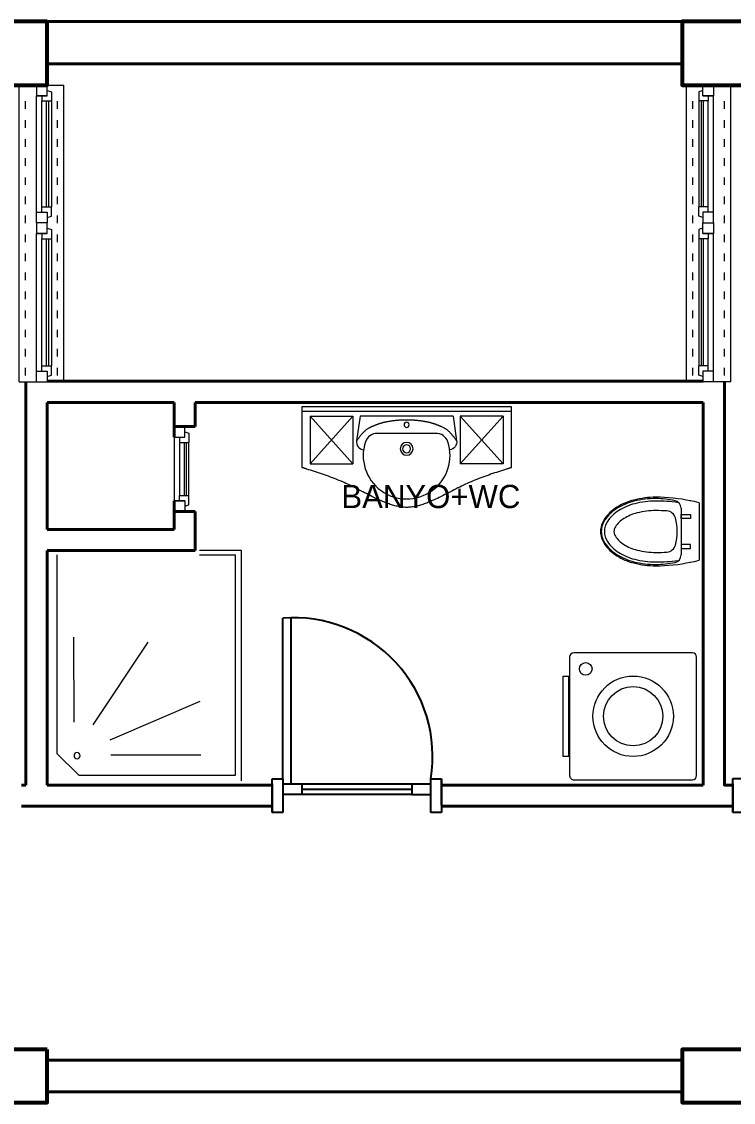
# Model space of a CAD drawing. Header units: millimetres. Extents: x 27 to 3754, y 31 to 1224.
# Drawn here: x 2448 to 2784, y 708 to 1219 of the extents above; entities that cross this region are included whole.
import ezdxf

# ---------------------------------------------------------------- set-up
doc = ezdxf.new("R2010")
doc.units = ezdxf.units.MM
doc.linetypes.add('ACAD_ISO03W100', pattern=[30, 12, -18])
for name, color, linetype, lineweight in [('cam', 130, 'Continuous', 5), ('duvar_40', 255, 'Continuous', 40), ('KOLON50', 70, 'Continuous', 53), ('S_KAPI_25', 144, 'Continuous', 25), ('TEF', 253, 'Continuous', 13), ('yazı', 255, 'Continuous', 20)]:
    doc.layers.add(name, color=color, linetype=linetype, lineweight=lineweight)
doc.layers.add('PENCERE', color=1, linetype='Continuous')
doc.styles.get("Standard").update_dxf_attribs({"font": 'EtrFont'})

# ---------------------------------------------------------------- blocks, each defined once
blk = doc.blocks.new('b35')
at = {"layer": 'duvar_40'}
for p, q in [((2529.728523, 968.809702), (2459.728523, 968.809702)), ((2459.728523, 968.809702), (2459.728523, 857.995389)), ((2459.728523, 864.422167), (2459.728523, 968.809702))]:
    blk.add_line(p, q, dxfattribs=at)
at = {"layer": 'TEF'}
for p, q in [((2464.320523, 966.809702), (2464.320523, 872.955389)), ((2531.728523, 968.969618), (2551.362067, 968.969618)), ((2531.728523, 966.809702), (2548.770067, 966.809702)), ((2548.770067, 862.587389), (2548.770067, 966.809702)), ((2551.362067, 968.969618), (2551.362067, 859.995389)), ((2472.445168, 887.691781), (2472.40702, 927.915759)), ((2481.430166, 886.478911), (2507.411122, 925.51574)), ((2489.574132, 879.428682), (2531.972455, 897.602032)), ((2464.320523, 872.955389), (2474.688523, 862.587389)), ((2489.885278, 872.339952), (2532.309832, 872.339952)), ((2474.688523, 862.587389), (2548.770067, 862.587389))]:
    blk.add_line(p, q, dxfattribs=at)
for start, end in [(90, 270), (270, 90)]:
    blk.add_arc((2473.89438, 871.829496), 1.458, start, end, dxfattribs=at)
blk = doc.blocks.new('b36')
at = {"layer": 'cam'}
for p, q in [((2459.481607, 1131.202351), (2459.481607, 1181.309791)), ((2460.481607, 1131.202351), (2460.481607, 1181.309791)), ((2459.481607, 1056.094221), (2459.481607, 1116.202695)), ((2460.481607, 1056.094221), (2460.481607, 1116.202695))]:
    blk.add_line(p, q, dxfattribs=at)
at = {"layer": 'PENCERE', "color": 134, "linetype": 'Continuous', "lineweight": 18}
for p, q in [((2446.563883, 1048.594221), (2446.563883, 1188.809791)), ((2446.563883, 1188.809791), (2467.563883, 1188.809791)), ((2467.563883, 1048.594221), (2467.563883, 1188.809791)), ((2454.763082, 1128.702351), (2454.763082, 1183.809791)), ((2457.231607, 1131.202351), (2457.231607, 1181.309791)), ((2461.731607, 1181.309791), (2461.731607, 1131.202351)), ((2459.731607, 1123.702351), (2454.731607, 1123.702351)), ((2454.763082, 1053.594221), (2454.763082, 1118.702695)), ((2457.231607, 1056.094221), (2457.231607, 1116.202695)), ((2461.731607, 1116.202695), (2461.731607, 1056.094221)), ((2446.563883, 1048.594221), (2467.563883, 1048.594221))]:
    blk.add_line(p, q, dxfattribs=at)
at = {"layer": 'PENCERE', "color": 134, "linetype": 'ACAD_ISO03W100', "lineweight": 18, "ltscale": 0.3}
for p, q in [((2449.563883, 1051.594221), (2449.563883, 1185.8125)), ((2464.563883, 1051.594221), (2464.563883, 1185.8125))]:
    blk.add_line(p, q, dxfattribs=at)
at = {"layer": 'PENCERE', "color": 134, "linetype": 'Continuous', "lineweight": 18, "flags": 128}
for points in [[(2454.731607, 1188.809791), (2454.731607, 1183.809791), (2459.731607, 1183.809791), (2459.731607, 1188.809791)], [(2459.731607, 1183.809791), (2459.731607, 1188.809791)], [(2459.731607, 1186.309791), (2461.731607, 1185.639386)], [(2461.731607, 1185.639386), (2461.731607, 1181.309791)], [(2459.731607, 1183.809791), (2454.731607, 1183.809791)], [(2457.231607, 1183.809791), (2457.231607, 1181.309791)], [(2457.231607, 1181.309791), (2461.731607, 1181.309791)], [(2457.231607, 1131.202351), (2461.731607, 1131.202351)], [(2457.231607, 1128.702351), (2457.231607, 1131.202351)], [(2461.731607, 1126.872755), (2461.731607, 1131.202351)], [(2454.731607, 1123.702351), (2454.731607, 1128.702351), (2459.731607, 1128.702351), (2459.731607, 1123.702351)], [(2459.731607, 1128.702351), (2459.731607, 1123.702351)], [(2459.731607, 1126.202351), (2461.731607, 1126.872755)], [(2454.731607, 1123.702695), (2454.731607, 1118.702695), (2459.731607, 1118.702695), (2459.731607, 1123.702695)], [(2459.731607, 1118.702695), (2454.731607, 1118.702695)], [(2457.231607, 1118.702695), (2457.231607, 1116.202695)], [(2459.731607, 1118.702695), (2459.731607, 1123.702695)], [(2459.731607, 1121.202695), (2461.731607, 1120.532291)], [(2461.731607, 1120.532291), (2461.731607, 1116.202695)], [(2457.231607, 1116.202695), (2461.731607, 1116.202695)], [(2454.731607, 1048.594221), (2454.731607, 1053.594221), (2459.731607, 1053.594221), (2459.731607, 1048.594221)], [(2457.231607, 1056.094221), (2461.731607, 1056.094221)], [(2457.231607, 1053.594221), (2457.231607, 1056.094221)], [(2459.731607, 1053.594221), (2459.731607, 1048.594221)], [(2461.731607, 1051.764626), (2461.731607, 1056.094221)]]:
    blk.add_lwpolyline(points, dxfattribs=at)
blk = doc.blocks.new('b37')
at = {"layer": 'cam'}
for p, q in [((2768.810799, 1131.202262), (2768.810799, 1181.309702)), ((2769.810799, 1131.202262), (2769.810799, 1181.309702)), ((2768.810799, 1056.094133), (2768.810799, 1116.202607)), ((2769.810799, 1056.094133), (2769.810799, 1116.202607))]:
    blk.add_line(p, q, dxfattribs=at)
at = {"layer": 'PENCERE', "color": 134, "linetype": 'Continuous', "lineweight": 18}
for p, q in [((2761.728523, 1048.594133), (2761.728523, 1188.809702)), ((2782.728523, 1048.594133), (2782.728523, 1188.809702)), ((2767.560799, 1181.309702), (2767.560799, 1131.202262)), ((2772.060799, 1131.202262), (2772.060799, 1181.309702)), ((2774.529324, 1128.702262), (2774.529324, 1183.809702)), ((2769.560799, 1123.702262), (2774.560799, 1123.702262)), ((2774.529324, 1053.594133), (2774.529324, 1118.702607)), ((2767.560799, 1116.202607), (2767.560799, 1056.094133)), ((2772.060799, 1056.094133), (2772.060799, 1116.202607)), ((2782.728523, 1048.594133), (2761.728523, 1048.594133))]:
    blk.add_line(p, q, dxfattribs=at)
at = {"layer": 'PENCERE', "color": 134, "linetype": 'ACAD_ISO03W100', "lineweight": 18, "ltscale": 0.3}
for p, q in [((2764.728523, 1051.594133), (2764.728523, 1185.812412)), ((2779.728523, 1051.594133), (2779.728523, 1185.812412))]:
    blk.add_line(p, q, dxfattribs=at)
at = {"layer": 'PENCERE', "color": 134, "linetype": 'Continuous', "lineweight": 18, "flags": 128}
for points in [[(2769.560799, 1186.309702), (2767.560799, 1185.639298)], [(2767.560799, 1185.639298), (2767.560799, 1181.309702)], [(2774.560799, 1188.809702), (2774.560799, 1183.809702), (2769.560799, 1183.809702), (2769.560799, 1188.809702)], [(2769.560799, 1183.809702), (2769.560799, 1188.809702)], [(2772.060799, 1181.309702), (2767.560799, 1181.309702)], [(2769.560799, 1183.809702), (2774.560799, 1183.809702)], [(2772.060799, 1183.809702), (2772.060799, 1181.309702)], [(2772.060799, 1131.202262), (2767.560799, 1131.202262)], [(2767.560799, 1126.872667), (2767.560799, 1131.202262)], [(2772.060799, 1128.702262), (2772.060799, 1131.202262)], [(2769.560799, 1126.202262), (2767.560799, 1126.872667)], [(2769.560799, 1128.702262), (2769.560799, 1123.702262)], [(2774.560799, 1123.702262), (2774.560799, 1128.702262), (2769.560799, 1128.702262), (2769.560799, 1123.702262)], [(2769.560799, 1121.202607), (2767.560799, 1120.532203)], [(2767.560799, 1120.532203), (2767.560799, 1116.202607)], [(2774.560799, 1123.702607), (2774.560799, 1118.702607), (2769.560799, 1118.702607), (2769.560799, 1123.702607)], [(2769.560799, 1118.702607), (2769.560799, 1123.702607)], [(2769.560799, 1118.702607), (2774.560799, 1118.702607)], [(2772.060799, 1118.702607), (2772.060799, 1116.202607)], [(2772.060799, 1116.202607), (2767.560799, 1116.202607)], [(2772.060799, 1056.094133), (2767.560799, 1056.094133)], [(2767.560799, 1051.764537), (2767.560799, 1056.094133)], [(2769.560799, 1053.594133), (2769.560799, 1048.594133)], [(2774.560799, 1048.594133), (2774.560799, 1053.594133), (2769.560799, 1053.594133), (2769.560799, 1048.594133)], [(2772.060799, 1053.594133), (2772.060799, 1056.094133)], [(2769.560799, 1051.094133), (2767.560799, 1051.764537)]]:
    blk.add_lwpolyline(points, dxfattribs=at)
blk = doc.blocks.new('yujguk')
at = {"layer": 'cam'}
for p, q in [((63695.117094, -8046.291285), (63720.224534, -8046.291285)), ((63695.117094, -8047.291285), (63720.224534, -8047.291285))]:
    blk.add_line(p, q, dxfattribs=at)
at = {"layer": 'PENCERE', "color": 134, "linetype": 'Continuous', "lineweight": 18}
for p, q in [((63720.224534, -8045.041285), (63695.117094, -8045.041285)), ((63695.117094, -8049.541285), (63720.224534, -8049.541285)), ((63727.724534, -8052.041285), (63727.724534, -8047.041285)), ((63692.617094, -8052.009809), (63722.724534, -8052.009809))]:
    blk.add_line(p, q, dxfattribs=at)
at = {"layer": 'PENCERE', "color": 134, "linetype": 'Continuous', "lineweight": 18, "flags": 128}
for points in [[(63690.117094, -8047.041285), (63690.787498, -8045.041285)], [(63690.787498, -8045.041285), (63695.117094, -8045.041285)], [(63695.117094, -8049.541285), (63695.117094, -8045.041285)], [(63720.224534, -8049.541285), (63720.224534, -8045.041285)], [(63724.554129, -8045.041285), (63720.224534, -8045.041285)], [(63725.224534, -8047.041285), (63724.554129, -8045.041285)], [(63687.617094, -8047.041285), (63687.617438, -8047.041285)], [(63692.617094, -8047.041285), (63687.617094, -8047.041285)], [(63687.617094, -8047.041285), (63687.617438, -8047.041285)], [(63692.617094, -8049.541285), (63695.117094, -8049.541285)], [(63722.724534, -8049.541285), (63720.224534, -8049.541285)], [(63727.724534, -8052.041285), (63722.724534, -8052.041285), (63722.724534, -8047.041285), (63727.724534, -8047.041285)], [(63722.724534, -8047.041285), (63722.724534, -8052.041285)], [(63722.724534, -8047.041285), (63727.724534, -8047.041285)], [(63687.617438, -8052.041285), (63687.617094, -8052.041285)]]:
    blk.add_lwpolyline(points, dxfattribs=at)
blk.add_lwpolyline([(63687.617094, -8052.041285), (63692.617094, -8052.041285), (63692.617094, -8047.041285), (63687.617094, -8047.041285)], close=True, dxfattribs=at)
blk = doc.blocks.new('TREG')
at = {"layer": 'TEF'}
for p, q in [((19883.857876, 12049.900783), (19883.857876, 12081.862008)), ((19993.747867, 12049.900783), (19993.747867, 12081.862008)), ((19993.747867, 12052.400783), (19883.857876, 12052.400783)), ((19993.857876, 12049.900783), (19883.857876, 12049.900783))]:
    blk.add_line(p, q, dxfattribs=at)
at = {"layer": 'TEF', "flags": 128}
for points in [[(19993.747986, 12081.913982), (19993.625733, 12081.952982), (19993.503485, 12081.991981), (19993.381242, 12082.030978), (19993.259002, 12082.069974), (19993.136764, 12082.108969), (19993.014528, 12082.147964), (19992.892293, 12082.186959), (19992.770057, 12082.225953), (19992.64782, 12082.264948), (19992.525581, 12082.303944), (19992.403339, 12082.342941), (19992.281093, 12082.381939), (19992.158842, 12082.420938), (19992.036585, 12082.45994), (19991.914322, 12082.498943), (19991.79205, 12082.537949), (19991.669771, 12082.576958), (19991.547482, 12082.61597), (19991.425182, 12082.654985), (19991.302871, 12082.694004), (19990.255675, 12083.028186), (19989.207935, 12083.363221), (19988.160002, 12083.699678), (19987.112228, 12084.038125), (19986.064964, 12084.379128), (19985.018559, 12084.723256), (19983.973367, 12085.071077), (19982.929737, 12085.423158), (19981.88802, 12085.780067), (19980.848568, 12086.142372), (19979.811731, 12086.510641), (19978.777861, 12086.885442), (19977.747308, 12087.267342), (19976.720424, 12087.65691), (19975.697559, 12088.054713), (19974.679065, 12088.461318), (19973.665293, 12088.877295), (19972.656593, 12089.30321), (19971.653316, 12089.739631), (19970.655815, 12090.187126), (19969.664248, 12090.645953), (19968.678013, 12091.11513), (19967.696319, 12091.593362), (19966.718372, 12092.079359), (19965.743379, 12092.571825), (19964.770547, 12093.06947), (19963.799083, 12093.571), (19962.828195, 12094.075122), (19961.857089, 12094.580543), (19960.884974, 12095.085972), (19959.911055, 12095.590113), (19958.93454, 12096.091676), (19957.954637, 12096.589367), (19956.970551, 12097.081893), (19955.981491, 12097.567962), (19954.986664, 12098.04628), (19953.985276, 12098.515556), (19952.976536, 12098.974495), (19951.959649, 12099.421805), (19950.933823, 12099.856194), (19950.933823, 12099.856194), (19950.346703, 12100.096682), (19949.756597, 12100.331826), (19949.163663, 12100.56087), (19948.568057, 12100.783059), (19947.969935, 12100.997638), (19947.369456, 12101.203852), (19946.766774, 12101.400946), (19946.162048, 12101.588165), (19945.555433, 12101.764752), (19944.947087, 12101.929954), (19944.337166, 12102.083015), (19943.725827, 12102.22318), (19943.113227, 12102.349694), (19942.499522, 12102.461801), (19941.884869, 12102.558747), (19941.269425, 12102.639776), (19940.653346, 12102.704133), (19940.03679, 12102.751063), (19939.419913, 12102.779811), (19938.802871, 12102.789621), (19938.185822, 12102.779991), (19937.568925, 12102.75142), (19936.952338, 12102.704661), (19936.33622, 12102.640468), (19935.720731, 12102.559591), (19935.10603, 12102.462785), (19934.492274, 12102.3508), (19933.879624, 12102.22439), (19933.268239, 12102.084308), (19932.658277, 12101.931305), (19932.049897, 12101.766134), (19931.443258, 12101.589548), (19930.83852, 12101.402298), (19930.235842, 12101.205138), (19929.635381, 12100.99882), (19929.037298, 12100.784096), (19928.441752, 12100.56172), (19927.8489, 12100.332442), (19927.258903, 12100.097016), (19926.67192, 12099.856194), (19925.645917, 12099.420878), (19924.628948, 12098.972474), (19923.620211, 12098.512288), (19922.618906, 12098.041629), (19921.62423, 12097.561802), (19920.635384, 12097.074117), (19919.651564, 12096.579878), (19918.671971, 12096.080395), (19917.695802, 12095.576974), (19916.722257, 12095.070922), (19915.750535, 12094.563546), (19914.779833, 12094.056154), (19913.809352, 12093.550052), (19912.838288, 12093.046549), (19911.865842, 12092.546951), (19910.891212, 12092.052565), (19909.913597, 12091.564699), (19908.932195, 12091.084659), (19907.946205, 12090.613754), (19906.954826, 12090.15329), (19905.95745, 12089.70426), (19904.954238, 12089.266406), (19903.945544, 12088.839155), (19902.931725, 12088.421933), (19901.913134, 12088.014167), (19900.890126, 12087.615285), (19899.863056, 12087.224714), (19898.832278, 12086.84188), (19897.798148, 12086.46621), (19896.761019, 12086.097132), (19895.721247, 12085.734073), (19894.679187, 12085.37646), (19893.635192, 12085.023719), (19892.589618, 12084.675278), (19891.54282, 12084.330563), (19890.495151, 12083.989003), (19889.446967, 12083.650023), (19888.398623, 12083.313051), (19887.350473, 12082.977514), (19886.302871, 12082.642839), (19886.180566, 12082.603779), (19886.058272, 12082.564724), (19885.935988, 12082.525671), (19885.813714, 12082.486622), (19885.691449, 12082.447576), (19885.569191, 12082.408532), (19885.44694, 12082.36949), (19885.324695, 12082.33045), (19885.202455, 12082.291411), (19885.080219, 12082.252374), (19884.957986, 12082.213338), (19884.835756, 12082.174303), (19884.713526, 12082.135268), (19884.591297, 12082.096233), (19884.469067, 12082.057197), (19884.346835, 12082.018162), (19884.224601, 12081.979125), (19884.102364, 12081.940088), (19883.980123, 12081.901049), (19883.857876, 12081.862008), (19883.857876, 12081.862008)], [(19888.147099, 12054.900783), (19910.647099, 12054.900783), (19888.147099, 12079.900783), (19910.647099, 12079.900783), (19888.147099, 12054.900783), (19888.147099, 12079.900783)], [(19910.647099, 12054.900783), (19910.647099, 12079.900783)], [(19989.458643, 12054.900783), (19966.958643, 12054.900783), (19989.458643, 12079.900783), (19966.958643, 12079.900783), (19989.458643, 12054.900783), (19989.458643, 12079.900783)], [(19966.958643, 12054.900783), (19966.958643, 12079.900783)], [(19965.060788, 12067.839821), (19965.046807, 12067.819837), (19965.005932, 12067.761758), (19964.939764, 12067.668389), (19964.849904, 12067.542535), (19964.737952, 12067.387003), (19964.60551, 12067.204599), (19964.454178, 12066.998128), (19964.285557, 12066.770396), (19964.101249, 12066.524209), (19963.902853, 12066.262374), (19963.691971, 12065.987695), (19963.470204, 12065.702978), (19963.239153, 12065.41103), (19963.000418, 12065.114657), (19962.755601, 12064.816663), (19962.506301, 12064.519856), (19962.254121, 12064.22704), (19962.000661, 12063.941023), (19961.747522, 12063.664608), (19961.496305, 12063.400604), (19961.248286, 12063.151218), (19961.003439, 12062.916271), (19960.761414, 12062.694989), (19960.521862, 12062.486595), (19960.284433, 12062.290315), (19960.048776, 12062.105372), (19959.814541, 12061.930991), (19959.581378, 12061.766397), (19959.348938, 12061.610813), (19959.116869, 12061.463465), (19958.884823, 12061.323576), (19958.652449, 12061.190372), (19958.419396, 12061.063076), (19958.185316, 12060.940913), (19957.949857, 12060.823108), (19957.71267, 12060.708884), (19957.473404, 12060.597468), (19957.23171, 12060.488082), (19956.987238, 12060.379951), (19956.739637, 12060.2723), (19956.739637, 12060.2723), (19956.563163, 12060.196385), (19956.385046, 12060.120408), (19956.20537, 12060.044453), (19956.02422, 12059.968605), (19955.841678, 12059.89295), (19955.657829, 12059.81757), (19955.472756, 12059.742552), (19955.286544, 12059.66798), (19955.099275, 12059.593938), (19954.911035, 12059.520511), (19954.721907, 12059.447783), (19954.531975, 12059.375841), (19954.341322, 12059.304767), (19954.150033, 12059.234647), (19953.958191, 12059.165565), (19953.765881, 12059.097606), (19953.573185, 12059.030855), (19953.380189, 12058.965397), (19953.186975, 12058.901315), (19952.993628, 12058.838695), (19952.993628, 12058.838695), (19952.800215, 12058.777601), (19952.606744, 12058.718018), (19952.413203, 12058.659911), (19952.219584, 12058.603245), (19952.025876, 12058.547984), (19951.832069, 12058.494093), (19951.638155, 12058.441536), (19951.444122, 12058.390279), (19951.249962, 12058.340287), (19951.055664, 12058.291523), (19950.861219, 12058.243953), (19950.666616, 12058.197542), (19950.471847, 12058.152253), (19950.276901, 12058.108053), (19950.081769, 12058.064905), (19949.88644, 12058.022775), (19949.690905, 12057.981627), (19949.495155, 12057.941426), (19949.299179, 12057.902137), (19949.102968, 12057.863723), (19948.849315, 12057.815384), (19948.595271, 12057.768433), (19948.340854, 12057.722857), (19948.086079, 12057.678643), (19947.830964, 12057.635777), (19947.575527, 12057.594245), (19947.319784, 12057.554036), (19947.063754, 12057.515134), (19946.807452, 12057.477527), (19946.550896, 12057.441201), (19946.294104, 12057.406144), (19946.037093, 12057.372341), (19945.779879, 12057.339779), (19945.52248, 12057.308445), (19945.264913, 12057.278325), (19945.007196, 12057.249407), (19944.749345, 12057.221676), (19944.491378, 12057.19512), (19944.233311, 12057.169724), (19943.975163, 12057.145476), (19943.716948, 12057.122365), (19943.458672, 12057.100394), (19943.200337, 12057.079566), (19942.941947, 12057.059888), (19942.683505, 12057.041363), (19942.425015, 12057.023998), (19942.16648, 12057.007797), (19941.907903, 12056.992765), (19941.649286, 12056.978906), (19941.390635, 12056.966227), (19941.13195, 12056.954732), (19940.873237, 12056.944425), (19940.614498, 12056.935313), (19940.355736, 12056.927399), (19940.096955, 12056.920689), (19939.838158, 12056.915188), (19939.579347, 12056.910901), (19939.320527, 12056.907832), (19939.061701, 12056.905988), (19938.802871, 12056.905372), (19938.802871, 12056.905372), (19938.544041, 12056.905988), (19938.285215, 12056.907832), (19938.026395, 12056.910901), (19937.767585, 12056.915188), (19937.508787, 12056.920689), (19937.250006, 12056.927399), (19936.991244, 12056.935313), (19936.732505, 12056.944425), (19936.473792, 12056.954732), (19936.215108, 12056.966227), (19935.956456, 12056.978906), (19935.69784, 12056.992765), (19935.439262, 12057.007797), (19935.180727, 12057.023998), (19934.922237, 12057.041363), (19934.663795, 12057.059888), (19934.405406, 12057.079566), (19934.147071, 12057.100394), (19933.888794, 12057.122365), (19933.630579, 12057.145476), (19933.372431, 12057.169724), (19933.114365, 12057.19512), (19932.856398, 12057.221676), (19932.598547, 12057.249407), (19932.340829, 12057.278325), (19932.083263, 12057.308445), (19931.825864, 12057.339779), (19931.56865, 12057.372341), (19931.311638, 12057.406144), (19931.054846, 12057.441201), (19930.79829, 12057.477527), (19930.541989, 12057.515134), (19930.285958, 12057.554036), (19930.030215, 12057.594245), (19929.774778, 12057.635777), (19929.519664, 12057.678643), (19929.264889, 12057.722857), (19929.010471, 12057.768433), (19928.756427, 12057.815384), (19928.502775, 12057.863723), (19928.306563, 12057.902137), (19928.110587, 12057.941426), (19927.914837, 12057.981627), (19927.719302, 12058.022775), (19927.523974, 12058.064905), (19927.328841, 12058.108053), (19927.133895, 12058.152253), (19926.939126, 12058.197542), (19926.744524, 12058.243953), (19926.550078, 12058.291523), (19926.355781, 12058.340287), (19926.16162, 12058.390279), (19925.967588, 12058.441536), (19925.773673, 12058.494093), (19925.579866, 12058.547984), (19925.386158, 12058.603245), (19925.192539, 12058.659911), (19924.998998, 12058.718018), (19924.805527, 12058.777601), (19924.612115, 12058.838695), (19924.418767, 12058.901315), (19924.225554, 12058.965397), (19924.032557, 12059.030855), (19923.839862, 12059.097606), (19923.647551, 12059.165565), (19923.455709, 12059.234647), (19923.26442, 12059.304767), (19923.073767, 12059.375841), (19922.883835, 12059.447783), (19922.694707, 12059.520511), (19922.506467, 12059.593938), (19922.319199, 12059.66798), (19922.132986, 12059.742552), (19921.947914, 12059.81757), (19921.764065, 12059.89295), (19921.581523, 12059.968605), (19921.400372, 12060.044453), (19921.220696, 12060.120408), (19921.04258, 12060.196385), (19920.866106, 12060.2723), (19920.618505, 12060.379951), (19920.374032, 12060.488082), (19920.132338, 12060.597468), (19919.893073, 12060.708884), (19919.655885, 12060.823108), (19919.420427, 12060.940913), (19919.186346, 12061.063076), (19918.953294, 12061.190372), (19918.720919, 12061.323576), (19918.488873, 12061.463465), (19918.256805, 12061.610813), (19918.024364, 12061.766397), (19917.791202, 12061.930991), (19917.556967, 12062.105372), (19917.32131, 12062.290315), (19917.08388, 12062.486595), (19916.844328, 12062.694989), (19916.602304, 12062.916271), (19916.357457, 12063.151218), (19916.109437, 12063.400604), (19915.85822, 12063.664608), (19915.605081, 12063.941023), (19915.351621, 12064.22704), (19915.099441, 12064.519856), (19914.850142, 12064.816663), (19914.605324, 12065.114657), (19914.366589, 12065.41103), (19914.135538, 12065.702978), (19913.913771, 12065.987695), (19913.702889, 12066.262374), (19913.504494, 12066.524209), (19913.320185, 12066.770396), (19913.151564, 12066.998128), (19913.000232, 12067.204599), (19912.86779, 12067.387003), (19912.755838, 12067.542535), (19912.665978, 12067.668389), (19912.59981, 12067.761758), (19912.558935, 12067.819837), (19912.544954, 12067.839821), (19912.544954, 12067.839821)], [(19963.205429, 12054.900783), (19914.400314, 12054.900783)]]:
    blk.add_lwpolyline(points, dxfattribs=at)
for points in [[(19954.239741, 12063.900783), (19923.381083, 12063.900783, -0.323657), (19917.157876, 12068.40052, -1.383504), (19960.442747, 12068.386008, -0.335264), (19953.948537, 12063.900783, 0.021279)], [(19914.400314, 12054.900783), (19912.544954, 12067.839821, -0.420517), (19916.124024, 12072.511752, 0.885817)], [(19963.205429, 12054.900783), (19965.060788, 12067.839821, 0.420517), (19961.481718, 12072.511752, 0.060549)]]:
    blk.add_lwpolyline(points, format="xyb", dxfattribs=at)
at = {"layer": 'TEF'}
for centre, radius in [((19938.802871, 12072.000783), 3.375), ((19938.802871, 12072.000783), 2.07), ((19938.802871, 12059.400783), 1.35)]:
    blk.add_circle(centre, radius, dxfattribs=at)
blk = doc.blocks.new('YHT')
at = {"layer": 'TEF'}
for p, q in [((19970.781918, 12169.941255), (19970.781918, 12145.370585)), ((19980.218489, 12172.776211), (19980.218489, 12142.535629))]:
    blk.add_line(p, q, dxfattribs=at)
at = {"layer": 'TEF', "flags": 128}
for points in [[(19957.531918, 12175.65592, 0.062995), (19945.937864, 12174.189362, 0.076108), (19937.025821, 12170.383842, 0.107115), (19930.465354, 12164.036234, 0.148189), (19928.531918, 12157.65592, 0.148189)], [(19957.531918, 12173.65592, 0.062995), (19946.435865, 12172.252356, 0.076108), (19938.080547, 12168.684562, 0.107115), (19932.128934, 12162.926053, 0.148189), (19930.531918, 12157.65592, 0.148189)], [(19957.531918, 12168.65592, 0.062995), (19947.680867, 12167.409839, 0.076108), (19940.717361, 12164.436361, 0.107115), (19936.287885, 12160.150602, 0.148189), (19935.531918, 12157.65592, 0.148189)], [(19928.531918, 12157.65592, 0.148189), (19930.465354, 12151.275606, 0.107115), (19937.025821, 12144.927998, 0.076108), (19945.937864, 12141.122477, 0.062995), (19957.531918, 12139.65592, 0.062995)], [(19930.531918, 12157.65592, 0.148189), (19932.128934, 12152.385787, 0.107115), (19938.080547, 12146.627278, 0.076108), (19946.435865, 12143.059484, 0.062995), (19957.531918, 12141.65592, 0.062995)], [(19935.531918, 12157.65592, 0.148189), (19936.287885, 12155.161238, 0.107115), (19940.717361, 12150.875479, 0.076108), (19947.680867, 12147.902001, 0.062995), (19957.531918, 12146.65592, 0.062995)], [(19957.531918, 12139.65592, 0.052594), (19975.79722, 12141.582539, 0.052594)]]:
    blk.add_lwpolyline(points, format="xyb", dxfattribs=at)
for points in [[(19975.781918, 12166.59163), (19975.781918, 12164.526943), (19970.781918, 12164.526943), (19970.781918, 12166.59163)], [(19975.781918, 12148.72021), (19975.781918, 12150.784897), (19970.781918, 12150.784897), (19970.781918, 12148.72021)]]:
    blk.add_lwpolyline(points, close=True, dxfattribs=at)
at = {"layer": 'TEF'}
for centre, radius, start, end in [((19957.531918, 12127.668631), 47.272823, 90, 104.038879), ((19957.531918, 12088.11055), 87.54537, 77.957445, 90), ((19957.531918, 12127.668631), 47.272823, 77.657209, 90), ((19948.195239, 12151.804853), 21.111692, 121.118178, 145.543746), ((19953.831156, 12142.468784), 32.016999, 104.038879, 121.118178), ((19957.531918, 12088.11055), 85.54537, 82.261192, 90), ((19966.781918, 12169.941255), 4, 0, 77.657209), ((19968.781918, 12170.895007), 2, 62.36645, 82.261192), ((19965.710185, 12116.205356), 58.401648, 75.615796, 80.400775), ((19939.667943, 12157.65592), 10.770039, 145.543746, 180), ((19957.531918, 12088.11055), 80.54537, 85.845014, 90), ((19963.00553, 12163.457365), 5, 15.244817, 85.845014), ((19941.71849, 12157.65592), 27.063428, 344.755183, 15.244817), ((19939.667943, 12157.65592), 10.770039, 180, 214.456254), ((19948.195239, 12163.506987), 21.111692, 214.456254, 238.881822), ((19957.531918, 12227.20129), 80.54537, 270, 274.154986), ((19963.00553, 12151.854475), 5, 274.154986, 344.755183), ((19953.831156, 12172.843055), 32.016999, 238.881822, 255.961121), ((19957.531918, 12187.643208), 47.272823, 255.961121, 270), ((19957.531918, 12227.20129), 85.54537, 270, 277.738808), ((19957.531918, 12187.643208), 47.272823, 270, 282.342791), ((19966.781918, 12145.370585), 4, 282.342791, 0), ((19968.781918, 12144.416833), 2, 277.738808, 297.63355), ((19965.710185, 12199.106484), 58.401648, 279.599225, 284.384204)]:
    blk.add_arc(centre, radius, start, end, dxfattribs=at)
blk = doc.blocks.new('umjökl')
at = {"layer": 'TEF'}
for p, q in [((5597.368017, -29305.194525), (5597.368017, -29361.194525)), ((5655.368017, -29303.194525), (5599.368017, -29303.194525)), ((5657.368017, -29361.194525), (5657.368017, -29305.194525)), ((5599.368017, -29363.194525), (5655.368017, -29363.194525)), ((5608.368017, -29366.194525), (5608.368017, -29363.194525)), ((5608.368017, -29363.781957), (5646.368017, -29363.781957)), ((5646.368017, -29366.194525), (5608.368017, -29366.194525)), ((5646.368017, -29363.194525), (5646.368017, -29366.194525))]:
    blk.add_line(p, q, dxfattribs=at)
for centre, radius in [((5627.368017, -29333.194525), 19), ((5627.368017, -29333.194525), 14), ((5604.954875, -29355.607668), 3)]:
    blk.add_circle(centre, radius, dxfattribs=at)
for centre, start, end in [((5599.368017, -29305.194525), 90, 180), ((5655.368017, -29305.194525), 0, 90), ((5599.368017, -29361.194525), 180, 270), ((5655.368017, -29361.194525), 270, 0)]:
    blk.add_arc(centre, 2, start, end, dxfattribs=at)
blk = doc.blocks.new('ıo')
at = {"layer": 'S_KAPI_25'}
for p, q in [((-14691.31085, 177.022359), (-14675.31085, 177.022359)), ((-14687.81085, 177.022359), (-14691.31085, 177.022359)), ((-14691.31085, 172.022359), (-14691.31085, 177.022359)), ((-14677.81085, 177.022359), (-14687.81085, 177.022359)), ((-14677.81085, 177.022359), (-14675.31085, 177.022359)), ((-14675.31085, 177.022359), (-14675.31085, 172.022359)), ((-14675.31085, 172.022359), (-14691.31085, 172.022359)), ((-14682.81085, 163.022359), (-14682.81085, 172.022359)), ((-14677.81085, 172.022359), (-14677.81085, 163.022359)), ((-14675.31085, 172.022359), (-14584.410389, 172.022359)), ((-14677.81085, 168.022359), (-14584.212815, 168.022359)), ((-14682.81085, 101.022359), (-14682.81085, 163.022359)), ((-14677.81085, 163.022359), (-14682.81085, 163.022359)), ((-14680.31085, 163.022359), (-14680.31085, 101.022359)), ((-14677.81085, 163.022359), (-14677.81085, 101.022359)), ((-14682.81085, 101.022359), (-14682.81085, 92.022359)), ((-14677.81085, 101.022359), (-14682.81085, 101.022359)), ((-14677.81085, 101.022359), (-14677.81085, 92.022359)), ((-14691.31085, 92.022359), (-14675.31085, 92.022359)), ((-14691.31085, 87.022359), (-14691.31085, 92.022359)), ((-14675.31085, 92.022359), (-14675.31085, 87.022359)), ((-14675.31085, 87.022359), (-14691.31085, 87.022359)), ((-14687.81085, 87.022359), (-14691.31085, 87.022359)), ((-14687.81085, 87.022359), (-14677.81085, 87.022359)), ((-14677.81085, 87.022359), (-14675.31085, 87.022359))]:
    blk.add_line(p, q, dxfattribs=at)
blk.add_arc((-14664.59261, 171.486784), 80.18401, 262.318249, 0.3827, dxfattribs=at)
blk = doc.blocks.new('ty')
at = {"layer": 'S_KAPI_25'}
for p, q in [((-14960.10416, 17.716078), (-14960.10416, 33.716078)), ((-14960.10416, 30.216078), (-14960.10416, 33.716078)), ((-14960.10416, 33.716078), (-14955.10416, 33.716078)), ((-14955.10416, 33.716078), (-14955.10416, 17.716078)), ((-14885.10416, 17.716078), (-14885.10416, 33.716078)), ((-14885.10416, 33.716078), (-14880.10416, 33.716078)), ((-14880.10416, 33.716078), (-14880.10416, 17.716078)), ((-14880.10416, 30.216078), (-14880.10416, 33.716078)), ((-14960.10416, 30.216078), (-14960.10416, 20.216078)), ((-14880.10416, 20.216078), (-14880.10416, 30.216078)), ((-14946.10416, 25.216078), (-14955.10416, 25.216078)), ((-14946.10416, 25.216078), (-14894.10416, 25.216078)), ((-14946.10416, 20.216078), (-14946.10416, 25.216078)), ((-14894.10416, 22.716078), (-14946.10416, 22.716078)), ((-14894.10416, 25.216078), (-14885.10416, 25.216078)), ((-14894.10416, 20.216078), (-14894.10416, 25.216078)), ((-14960.10416, 20.216078), (-14960.10416, 17.716078)), ((-14955.10416, 17.716078), (-14960.10416, 17.716078)), ((-14946.10416, 20.216078), (-14955.10416, 20.216078)), ((-14894.10416, 20.216078), (-14946.10416, 20.216078)), ((-14885.10416, 20.216078), (-14894.10416, 20.216078)), ((-14889.10416, 20.216078), (-14889.10416, -58.381957)), ((-14885.10416, 17.716078), (-14885.10416, -58.184383)), ((-14880.10416, 17.716078), (-14885.10416, 17.716078)), ((-14880.10416, 20.216078), (-14880.10416, 17.716078))]:
    blk.add_line(p, q, dxfattribs=at)
blk.add_arc((-14890.125612, 7.41388), 65.790174, 170.990876, 274.377372, dxfattribs=at)

msp = doc.modelspace()

# ---------------------------------------------------------------- linework, layer by layer
at = {"layer": 'duvar_40'}
for p, q in [((3735.98, 1218.81), (1839.18, 1218.81)), ((2759.73, 1198.81), (2459.73, 1198.81)), ((2449.73, 1048.59), (2449.73, 1038.81)), ((2769.73, 1048.81), (2459.73, 1048.81)), ((2779.73, 1048.59), (2779.73, 858)), ((2449.73, 1038.81), (2449.73, 858)), ((2519.73, 1038.81), (2459.73, 1038.81)), ((2459.73, 1038.81), (2459.73, 978.81)), ((2519.73, 1038.81), (2519.73, 1022.4)), ((2769.73, 1038.81), (2529.73, 1038.81)), ((2529.73, 1038.81), (2529.73, 1027.4)), ((2769.73, 1038.81), (2769.73, 858)), ((2519.73, 1027.4), (2529.73, 1027.4)), ((2519.73, 992.29), (2519.73, 978.81)), ((2519.73, 987.29), (2529.73, 987.29)), ((2529.73, 987.29), (2529.73, 968.81)), ((2519.73, 978.81), (2459.73, 978.81)), ((2449.73, 858), (2447.66, 858)), ((2471.79, 858), (2459.73, 858)), ((2566.05, 858), (2459.73, 858)), ((2769.73, 858), (2646.05, 858)), ((2783.77, 858), (2779.73, 858)), ((2449.73, 848), (2447.66, 848)), ((2471.79, 848), (2449.73, 848)), ((2566.05, 848), (2449.73, 848)), ((2769.73, 848), (2646.05, 848)), ((2783.77, 848), (2769.73, 848)), ((2759.73, 728), (2459.73, 728)), ((2759.73, 713), (2459.73, 713))]:
    msp.add_line(p, q, dxfattribs=at)
at = {"layer": 'duvar_40', "flags": 128}
msp.add_lwpolyline([(2779.73, 1048.59), (2779.73, 858), (2783.77, 858)], dxfattribs=at)
at = {"layer": 'KOLON50', "flags": 128}
for points in [[(2459.73, 1218.81), (2399.73, 1218.81), (2399.73, 1188.81), (2459.73, 1188.81)], [(2819.73, 1218.81), (2759.73, 1218.81), (2759.73, 1188.81), (2819.73, 1188.81)], [(2459.73, 733), (2399.73, 733), (2399.73, 708), (2459.73, 708)], [(2819.73, 733), (2759.73, 733), (2759.73, 708), (2819.73, 708)]]:
    msp.add_lwpolyline(points, close=True, dxfattribs=at)
at = {"layer": 'PENCERE', "color": 134, "linetype": 'Continuous', "lineweight": 18}
for p, q in [((2462.56, 1188.81), (2463.56, 1188.81)), ((2782.73, 1188.81), (2761.73, 1188.81)), ((2766.73, 1188.81), (2765.73, 1188.81))]:
    msp.add_line(p, q, dxfattribs=at)
at = {"layer": 'PENCERE', "color": 134, "linetype": 'Continuous', "lineweight": 18, "flags": 128}
msp.add_lwpolyline([(2459.73, 1051.09), (2461.73, 1051.76)], dxfattribs=at)

# ---------------------------------------------------------------- block references
for name in ['b36', 'b37', 'b35']:
    msp.add_blockref(name, (0, 0))
at = {"layer": 'PENCERE', "rotation": 270}
msp.add_blockref('yujguk', (10571.77, 64715.01), dxfattribs=at)
at = {"layer": 'S_KAPI_25'}
for name, p, rotation in [('ıo', (2960.67, 15536.31), 90), ('ty', (-12314.05, 878.71), 180)]:
    msp.add_blockref(name, p, dxfattribs=dict(at, rotation=rotation))
at = {"layer": 'TEF', "xscale": -0.9, "yscale": 0.9, "zscale": 0.9, "rotation": 180}
msp.add_blockref('TREG', (-15315.37, 11881.72), dxfattribs=at)
at = {"layer": 'TEF', "xscale": 0.9, "yscale": 0.9, "zscale": 0.9}
msp.add_blockref('YHT', (-15214.47, -9964.08), dxfattribs=at)
at = {"layer": 'TEF', "rotation": 270}
msp.add_blockref('umjökl', (32069.78, 6517.85), dxfattribs=at)

# ---------------------------------------------------------------- texts
at = {"layer": 'yazı', "color": 40}
msp.add_text('BANYO+WC', height=11, rotation=360, dxfattribs=at).set_placement((2598.73, 988.87, 0.01))

doc.saveas('drawing.dxf')
